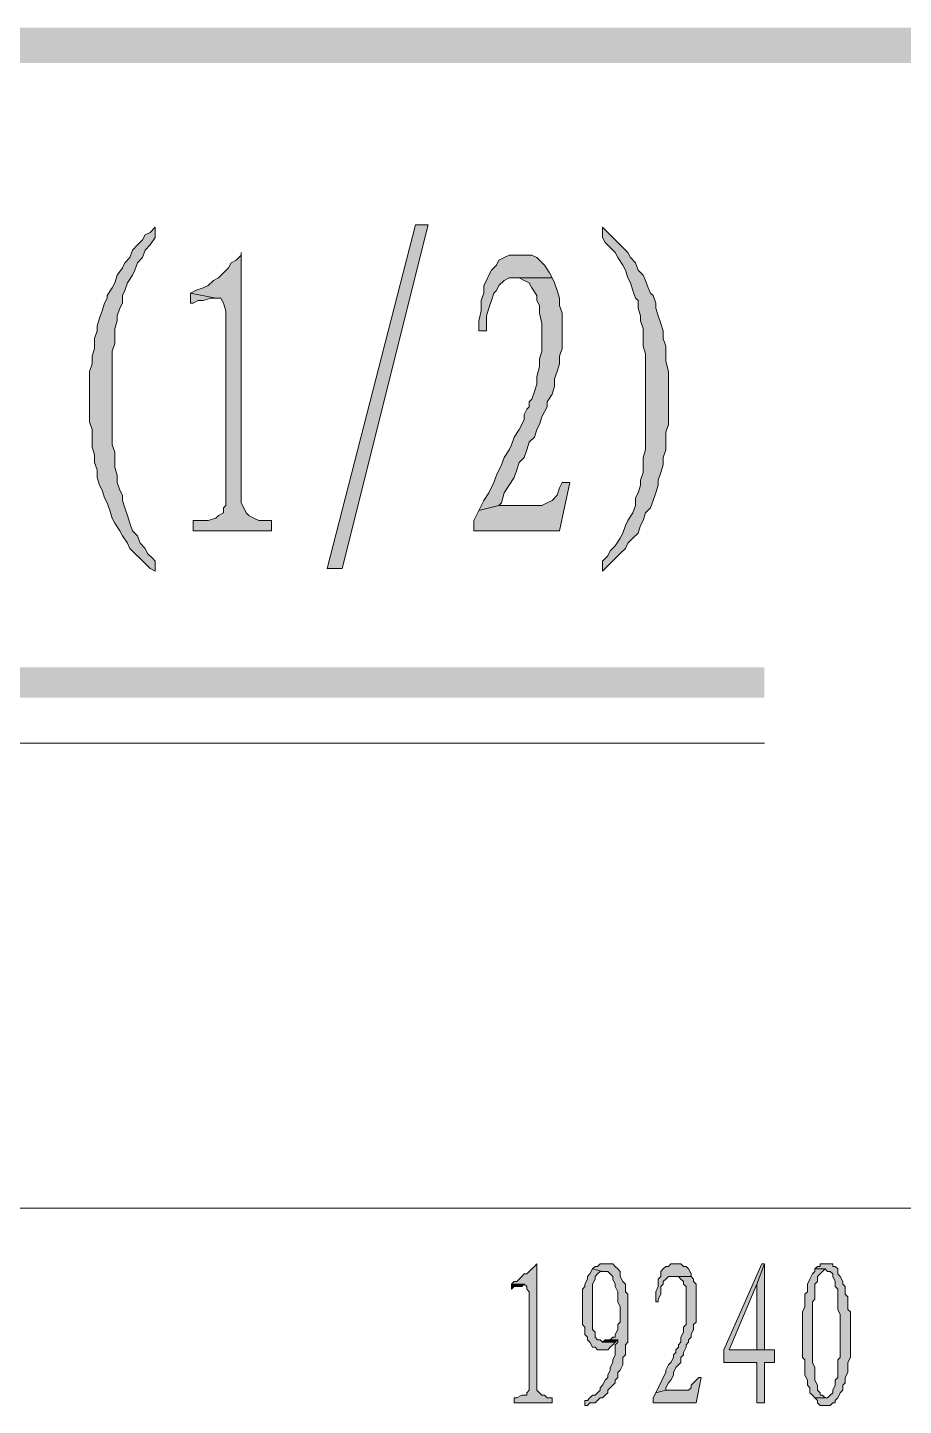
# Model space of a CAD drawing. Header units: millimetres. Extents: x 24 to 410, y 10 to 282.
# Drawn here: x 230.95 to 245.62, y 259.16 to 282.24 of the extents above; entities that cross this region are included whole.
import ezdxf

# ---------------------------------------------------------------- set-up
doc = ezdxf.new("R2010")
doc.units = ezdxf.units.MM

msp = doc.modelspace()

# ---------------------------------------------------------------- hatches: boundary and pattern name
h = msp.add_hatch(color=256)
h.dxf.hatch_style = 2
h.paths.add_polyline_path([(410.379333, 282.236333), (30.395333, 281.643667), (29.802667, 282.236333)])
h = msp.add_hatch(color=256)
h.dxf.hatch_style = 2
h.paths.add_polyline_path([(409.786667, 281.643667), (410.379333, 282.236333), (30.395333, 281.643667)])
h = msp.add_hatch(color=256)
h.dxf.hatch_style = 2
h.paths.add_polyline_path([(233.087333, 278.892), (233.002667, 278.807333), (232.918, 278.765), (232.875667, 278.680333), (232.791, 278.595667), (232.706333, 278.511), (232.664, 278.384), (232.579333, 278.299333), (232.537, 278.214667), (232.452333, 278.087667), (232.41, 277.960667), (232.367667, 277.876), (232.283, 277.749), (232.283, 277.706667), (232.240667, 277.622), (232.198333, 277.495), (232.156, 277.368), (232.113667, 277.241), (232.113667, 277.156333), (232.071333, 277.029333), (232.071333, 276.86), (232.029, 276.733), (232.029, 276.606), (231.986667, 276.479), (231.986667, 276.182667), (231.986667, 276.013333), (231.986667, 275.632333), (232.029, 275.505333), (232.029, 275.209), (232.071333, 275.082), (232.071333, 274.955), (232.113667, 274.828), (232.113667, 274.701), (232.156, 274.574), (232.198333, 274.489333), (232.240667, 274.362333), (232.283, 274.277667), (232.325333, 274.150667), (232.367667, 274.023667), (232.41, 273.939), (232.494667, 273.812), (232.537, 273.727333), (232.621667, 273.600333), (232.664, 273.515667), (232.748667, 273.431), (232.833333, 273.346333), (232.918, 273.261667), (233.002667, 273.177), (233.087333, 273.134667), (233.087333, 273.304), (233.045, 273.346333), (232.960333, 273.431), (232.918, 273.515667), (232.833333, 273.600333), (232.791, 273.727333), (232.706333, 273.812), (232.664, 273.939), (232.621667, 274.066), (232.579333, 274.193), (232.537, 274.32), (232.537, 274.404667), (232.494667, 274.489333), (232.452333, 274.616333), (232.452333, 274.743333), (232.41, 274.870333), (232.41, 275.124333), (232.367667, 275.251333), (232.367667, 276.817667), (232.41, 276.944667), (232.41, 277.198667), (232.452333, 277.325667), (232.452333, 277.410333), (232.494667, 277.537333), (232.537, 277.622), (232.537, 277.749), (232.579333, 277.833667), (232.621667, 277.960667), (232.706333, 278.087667), (232.748667, 278.172333), (232.791, 278.299333), (232.875667, 278.384), (232.918, 278.511), (233.002667, 278.595667), (233.087333, 278.722667)])
h = msp.add_hatch(color=256)
h.dxf.hatch_style = 2
h.paths.add_polyline_path([(237.447667, 278.934333), (237.659333, 278.934333), (236.22, 273.177), (235.966, 273.177)])
h = msp.add_hatch(color=256)
h.dxf.hatch_style = 2
h.paths.add_polyline_path([(240.580333, 278.892), (240.580333, 278.722667), (240.622667, 278.638), (240.707333, 278.553333), (240.792, 278.468667), (240.834333, 278.384), (240.919, 278.257), (240.961333, 278.172333), (241.003667, 278.045333), (241.046, 277.960667), (241.088333, 277.833667), (241.130667, 277.706667), (241.173, 277.664333), (241.173, 277.537333), (241.215333, 277.410333), (241.215333, 277.325667), (241.257667, 277.198667), (241.257667, 276.902333), (241.3, 276.775333), (241.3, 275.928667), (241.3, 275.759333), (241.3, 275.166667), (241.257667, 275.039667), (241.257667, 274.785667), (241.215333, 274.658667), (241.215333, 274.574), (241.173, 274.447), (241.130667, 274.362333), (241.130667, 274.235333), (241.088333, 274.108333), (241.003667, 273.981333), (240.961333, 273.896667), (240.919, 273.769667), (240.876667, 273.685), (240.792, 273.558), (240.707333, 273.473333), (240.665, 273.388667), (240.580333, 273.304), (240.580333, 273.134667), (240.622667, 273.177), (240.707333, 273.261667), (240.792, 273.346333), (240.876667, 273.431), (240.961333, 273.515667), (241.003667, 273.600333), (241.088333, 273.685), (241.173, 273.769667), (241.215333, 273.896667), (241.257667, 273.981333), (241.3, 274.108333), (241.384667, 274.193), (241.427, 274.32), (241.469333, 274.447), (241.511667, 274.574), (241.511667, 274.658667), (241.554, 274.785667), (241.596333, 274.912667), (241.596333, 275.039667), (241.638667, 275.166667), (241.638667, 275.463), (241.681, 275.59), (241.681, 276.479), (241.638667, 276.648333), (241.638667, 276.902333), (241.596333, 277.029333), (241.596333, 277.156333), (241.554, 277.283333), (241.511667, 277.410333), (241.469333, 277.537333), (241.469333, 277.622), (241.427, 277.749), (241.384667, 277.791333), (241.342333, 277.876), (241.3, 278.003), (241.257667, 278.087667), (241.173, 278.172333), (241.130667, 278.299333), (241.046, 278.384), (241.003667, 278.468667), (240.919, 278.553333), (240.834333, 278.638), (240.749667, 278.722667), (240.665, 278.807333)])
h = msp.add_hatch(color=256)
h.dxf.hatch_style = 2
h.paths.add_polyline_path([(234.526667, 278.468667), (234.526667, 278.426333), (234.442, 278.341667), (234.357333, 278.299333), (234.315, 278.214667), (234.230333, 278.13), (234.145667, 278.045333), (234.061, 278.003), (233.976333, 277.918333), (233.891667, 277.876), (233.764667, 277.833667), (233.68, 277.791333), (234.103333, 277.706667), (234.188, 277.706667), (234.230333, 277.622), (234.272667, 277.495), (234.272667, 274.235333), (234.230333, 274.193), (234.230333, 274.108333), (234.145667, 274.066), (234.103333, 274.023667), (233.976333, 273.981333), (233.722333, 273.981333), (233.722333, 273.812), (235.034667, 273.812), (235.034667, 273.981333), (234.823, 273.981333), (234.738333, 274.023667), (234.653667, 274.066), (234.611333, 274.108333), (234.569, 274.193), (234.526667, 274.277667)])
h = msp.add_hatch(color=256)
h.dxf.hatch_style = 2
h.paths.add_polyline_path([(239.225667, 278.426333), (239.014, 278.426333), (238.929333, 278.384), (238.844667, 278.341667), (238.802333, 278.257), (238.717667, 278.172333), (238.675333, 278.087667), (238.633, 278.003), (238.590667, 277.918333), (238.590667, 277.791333), (238.548333, 277.664333), (238.548333, 277.495), (238.506, 277.325667), (238.506, 277.156333), (238.633, 277.156333), (238.633, 277.410333), (238.675333, 277.537333), (238.717667, 277.664333), (238.76, 277.791333), (238.802333, 277.833667), (238.844667, 277.918333), (238.929333, 278.003), (239.014, 278.045333), (239.141, 278.045333), (239.733667, 278.045333), (239.691333, 278.13), (239.606667, 278.257), (239.522, 278.341667), (239.479667, 278.384), (239.395, 278.426333)])
h = msp.add_hatch(color=256)
h.dxf.hatch_style = 2
h.paths.add_polyline_path([(239.733667, 278.045333), (239.141, 278.045333), (239.183333, 278.045333), (239.268, 278.003), (239.352667, 277.960667), (239.395, 277.876), (239.479667, 277.749), (239.479667, 277.664333), (239.522, 277.579667), (239.522, 277.452667), (239.564333, 277.283333), (239.564333, 276.817667), (239.522, 276.690667), (239.522, 276.563667), (239.479667, 276.394333), (239.479667, 276.267333), (239.437333, 276.140333), (239.395, 276.013333), (239.352667, 275.971), (239.352667, 275.886333), (239.310333, 275.844), (239.268, 275.759333), (239.268, 275.674667), (239.225667, 275.59), (239.183333, 275.505333), (239.098667, 275.378333), (239.056333, 275.251333), (239.014, 275.166667), (238.929333, 275.039667), (238.887, 274.912667), (238.802333, 274.743333), (238.76, 274.616333), (238.675333, 274.447), (238.590667, 274.32), (238.506, 274.150667), (238.844667, 274.235333), (238.887, 274.277667), (238.929333, 274.447), (239.014, 274.574), (239.098667, 274.701), (239.141, 274.828), (239.183333, 274.955), (239.268, 275.039667), (239.310333, 275.166667), (239.352667, 275.293667), (239.437333, 275.378333), (239.479667, 275.505333), (239.522, 275.59), (239.564333, 275.717), (239.606667, 275.801667), (239.649, 275.886333), (239.649, 275.971), (239.733667, 276.098), (239.776, 276.225), (239.776, 276.352), (239.818333, 276.479), (239.860667, 276.606), (239.860667, 276.733), (239.903, 276.86), (239.903, 277.452667), (239.860667, 277.579667), (239.860667, 277.706667), (239.818333, 277.833667), (239.776, 277.960667)])
h = msp.add_hatch(color=256)
h.dxf.hatch_style = 2
h.paths.add_polyline_path([(233.68, 277.791333), (233.68, 277.622), (233.722333, 277.622), (233.807, 277.664333), (233.891667, 277.664333), (234.018667, 277.706667), (234.103333, 277.706667)])
h = msp.add_hatch(color=256)
h.dxf.hatch_style = 2
h.paths.add_polyline_path([(240.03, 274.616333), (239.903, 274.616333), (239.860667, 274.531667), (239.818333, 274.404667), (239.733667, 274.32), (239.649, 274.277667), (239.564333, 274.235333), (238.844667, 274.235333), (238.506, 274.150667), (238.421333, 273.981333), (238.421333, 273.812), (239.860667, 273.812)])
h = msp.add_hatch(color=256)
h.dxf.hatch_style = 2
h.paths.add_polyline_path([(198.882, 271.526), (198.882, 271.018), (243.289667, 271.526)])
h = msp.add_hatch(color=256)
h.dxf.hatch_style = 2
h.paths.add_polyline_path([(198.882, 271.018), (243.289667, 271.526), (243.289667, 271.018)])
h = msp.add_hatch(color=256)
h.dxf.hatch_style = 2
h.paths.add_polyline_path([(239.479667, 261.535333), (239.437333, 261.493), (239.395, 261.450667), (239.352667, 261.408333), (239.310333, 261.366), (239.268, 261.366), (239.225667, 261.323667), (239.183333, 261.281333), (239.141, 261.239), (239.098667, 261.239), (239.056333, 261.196667), (239.268, 261.196667), (239.310333, 261.154333), (239.310333, 261.112), (239.352667, 261.069667), (239.352667, 259.418667), (239.310333, 259.376333), (239.310333, 259.334), (239.268, 259.334), (239.225667, 259.334), (239.141, 259.291667), (239.098667, 259.291667), (239.098667, 259.207), (239.733667, 259.207), (239.733667, 259.291667), (239.649, 259.291667), (239.606667, 259.334), (239.564333, 259.334), (239.522, 259.376333), (239.479667, 259.418667)])
h = msp.add_hatch(color=256)
h.dxf.hatch_style = 2
h.paths.add_polyline_path([(240.411, 261.450667), (240.368667, 261.366), (240.326333, 261.323667), (240.326333, 261.281333), (240.284, 261.196667), (240.284, 261.154333), (240.241667, 261.112), (240.241667, 260.519333), (240.284, 260.477), (240.284, 260.35), (240.326333, 260.307667), (240.326333, 260.265333), (240.368667, 260.223), (240.411, 260.138333), (240.453333, 260.138333), (240.495667, 260.096), (240.538, 260.096), (240.622667, 260.096), (240.665, 260.096), (240.707333, 260.138333), (240.749667, 260.180667), (240.792, 260.223), (240.580333, 260.223), (240.538, 260.265333), (240.495667, 260.265333), (240.453333, 260.307667), (240.453333, 260.392333), (240.411, 260.434667), (240.411, 261.196667), (240.453333, 261.281333), (240.453333, 261.323667), (240.495667, 261.366), (240.538, 261.408333), (240.580333, 261.408333)])
h = msp.add_hatch(color=256)
h.dxf.hatch_style = 2
h.paths.add_polyline_path([(240.622667, 261.535333), (240.538, 261.535333), (240.495667, 261.493), (240.453333, 261.493), (240.411, 261.450667), (240.580333, 261.408333), (240.665, 261.408333), (240.707333, 261.366), (240.749667, 261.323667), (240.749667, 261.281333), (240.792, 261.196667), (240.792, 261.154333), (240.834333, 261.069667), (240.834333, 260.900333), (240.876667, 260.815667), (240.876667, 260.561667), (240.834333, 260.519333), (240.834333, 260.477), (240.834333, 260.434667), (240.792, 260.35), (240.792, 260.307667), (240.749667, 260.307667), (240.707333, 260.265333), (240.834333, 260.265333), (240.834333, 260.223), (240.792, 260.180667), (240.792, 260.011333), (240.749667, 259.926667), (240.749667, 259.884333), (240.707333, 259.799667), (240.707333, 259.757333), (240.665, 259.672667), (240.665, 259.630333), (240.622667, 259.588), (240.580333, 259.503333), (240.538, 259.461), (240.538, 259.418667), (240.495667, 259.376333), (240.453333, 259.334), (240.411, 259.334), (240.368667, 259.291667), (240.326333, 259.249333), (240.284, 259.249333), (240.284, 259.164667), (240.326333, 259.164667), (240.368667, 259.207), (240.453333, 259.207), (240.495667, 259.249333), (240.538, 259.291667), (240.580333, 259.291667), (240.622667, 259.334), (240.665, 259.376333), (240.665, 259.418667), (240.707333, 259.461), (240.749667, 259.503333), (240.792, 259.545667), (240.792, 259.588), (240.834333, 259.630333), (240.834333, 259.715), (240.876667, 259.757333), (240.919, 259.842), (240.919, 259.969), (240.961333, 260.011333), (240.961333, 260.180667), (241.003667, 260.223), (241.003667, 261.027333), (240.961333, 261.069667), (240.961333, 261.196667), (240.919, 261.239), (240.876667, 261.323667), (240.876667, 261.408333), (240.834333, 261.450667), (240.792, 261.493), (240.749667, 261.535333)])
h = msp.add_hatch(color=256)
h.dxf.hatch_style = 2
h.paths.add_polyline_path([(241.850333, 261.535333), (241.723333, 261.535333), (241.681, 261.493), (241.638667, 261.493), (241.596333, 261.450667), (241.554, 261.408333), (241.554, 261.323667), (241.511667, 261.281333), (241.511667, 261.154333), (241.469333, 261.069667), (241.469333, 260.900333), (241.511667, 260.900333), (241.511667, 260.942667), (241.554, 261.027333), (241.554, 261.154333), (241.596333, 261.196667), (241.596333, 261.239), (241.638667, 261.281333), (241.681, 261.323667), (241.723333, 261.323667), (241.765667, 261.323667), (242.062, 261.323667), (242.062, 261.366), (242.019667, 261.450667), (241.977333, 261.493), (241.935, 261.493), (241.892667, 261.535333)])
h = msp.add_hatch(color=256)
h.dxf.hatch_style = 2
h.paths.add_polyline_path([(243.289667, 261.535333), (243.247333, 261.535333), (242.612333, 260.096), (242.612333, 259.884333), (243.162667, 259.884333), (243.162667, 259.207), (243.289667, 259.207), (243.289667, 259.884333), (243.459, 259.884333), (243.459, 260.096), (243.289667, 260.096), (242.697, 260.096), (243.162667, 261.196667)])
h = msp.add_hatch(color=256)
h.dxf.hatch_style = 2
h.paths.add_polyline_path([(243.289667, 261.535333), (243.162667, 261.196667), (243.162667, 260.096), (242.697, 260.096), (243.289667, 260.096)])
h = msp.add_hatch(color=256)
h.dxf.hatch_style = 2
h.paths.add_polyline_path([(244.136333, 261.450667), (244.136333, 261.408333), (244.094, 261.366), (244.051667, 261.281333), (244.009333, 261.196667), (244.009333, 261.069667), (243.967, 261.027333), (243.967, 260.815667), (243.924667, 260.731), (243.924667, 259.969), (243.967, 259.926667), (243.967, 259.757333), (243.967, 259.715), (243.967, 259.672667), (244.009333, 259.588), (244.009333, 259.503333), (244.051667, 259.461), (244.051667, 259.376333), (244.094, 259.334), (244.136333, 259.291667), (244.305667, 259.291667), (244.263333, 259.334), (244.221, 259.334), (244.221, 259.376333), (244.178667, 259.418667), (244.178667, 259.503333), (244.136333, 259.588), (244.136333, 259.799667), (244.094, 259.884333), (244.094, 260.900333), (244.136333, 260.942667), (244.136333, 261.196667), (244.178667, 261.239), (244.178667, 261.323667), (244.221, 261.366), (244.263333, 261.408333), (244.305667, 261.450667)])
h = msp.add_hatch(color=256)
h.dxf.hatch_style = 2
h.paths.add_polyline_path([(244.305667, 261.535333), (244.221, 261.535333), (244.221, 261.493), (244.178667, 261.493), (244.136333, 261.450667), (244.305667, 261.450667), (244.348, 261.408333), (244.390333, 261.408333), (244.432667, 261.366), (244.432667, 261.323667), (244.475, 261.239), (244.475, 261.154333), (244.517333, 261.112), (244.517333, 260.773333), (244.559667, 260.688667), (244.559667, 260.35), (244.559667, 259.969), (244.517333, 259.926667), (244.517333, 259.630333), (244.475, 259.588), (244.475, 259.503333), (244.432667, 259.418667), (244.432667, 259.376333), (244.390333, 259.334), (244.348, 259.291667), (244.136333, 259.291667), (244.178667, 259.249333), (244.178667, 259.207), (244.221, 259.164667), (244.390333, 259.164667), (244.432667, 259.207), (244.475, 259.207), (244.475, 259.249333), (244.517333, 259.291667), (244.559667, 259.376333), (244.602, 259.418667), (244.602, 259.503333), (244.644333, 259.545667), (244.644333, 259.630333), (244.686667, 259.715), (244.686667, 259.884333), (244.729, 259.969), (244.729, 260.731), (244.686667, 260.773333), (244.686667, 260.985), (244.644333, 261.027333), (244.644333, 261.154333), (244.602, 261.196667), (244.602, 261.239), (244.559667, 261.323667), (244.517333, 261.366), (244.517333, 261.450667), (244.475, 261.493), (244.432667, 261.493), (244.432667, 261.535333)])
h = msp.add_hatch(color=256)
h.dxf.hatch_style = 2
h.paths.add_polyline_path([(239.056333, 261.196667), (239.056333, 261.112), (239.098667, 261.154333), (239.225667, 261.154333), (239.268, 261.196667)])
h = msp.add_hatch(color=256)
h.dxf.hatch_style = 2
h.paths.add_polyline_path([(242.062, 261.323667), (241.765667, 261.323667), (241.808, 261.323667), (241.850333, 261.323667), (241.892667, 261.281333), (241.935, 261.239), (241.935, 261.196667), (241.977333, 261.154333), (241.977333, 260.519333), (241.935, 260.477), (241.935, 260.392333), (241.892667, 260.307667), (241.892667, 260.223), (241.850333, 260.180667), (241.850333, 260.138333), (241.808, 260.096), (241.808, 260.053667), (241.765667, 260.011333), (241.765667, 259.969), (241.723333, 259.884333), (241.681, 259.842), (241.638667, 259.757333), (241.638667, 259.715), (241.596333, 259.630333), (241.554, 259.545667), (241.511667, 259.461), (241.469333, 259.376333), (241.638667, 259.418667), (241.638667, 259.461), (241.681, 259.545667), (241.723333, 259.588), (241.765667, 259.672667), (241.765667, 259.715), (241.808, 259.799667), (241.850333, 259.842), (241.892667, 259.884333), (241.892667, 259.969), (241.935, 260.011333), (241.935, 260.053667), (241.977333, 260.138333), (241.977333, 260.180667), (242.019667, 260.223), (242.019667, 260.265333), (242.062, 260.307667), (242.062, 260.35), (242.104333, 260.434667), (242.104333, 260.519333), (242.146667, 260.561667), (242.146667, 261.196667), (242.104333, 261.239), (242.104333, 261.281333)])
h = msp.add_hatch(color=256)
h.dxf.hatch_style = 2
h.paths.add_polyline_path([(240.707333, 260.265333), (240.622667, 260.265333), (240.580333, 260.223), (240.792, 260.223), (240.834333, 260.265333)])
h = msp.add_hatch(color=256)
h.dxf.hatch_style = 2
h.paths.add_polyline_path([(242.231333, 259.630333), (242.189, 259.630333), (242.146667, 259.588), (242.104333, 259.545667), (242.062, 259.503333), (242.062, 259.461), (242.019667, 259.418667), (241.638667, 259.418667), (241.469333, 259.376333), (241.427, 259.291667), (241.427, 259.207), (242.146667, 259.207)])

# ---------------------------------------------------------------- linework, layer by layer
at = {"lineweight": 0}
for points in [[(233.087333, 278.892), (233.002667, 278.807333), (232.918, 278.765), (232.875667, 278.680333), (232.791, 278.595667), (232.706333, 278.511), (232.664, 278.384), (232.579333, 278.299333), (232.537, 278.214667), (232.452333, 278.087667), (232.41, 277.960667), (232.367667, 277.876), (232.283, 277.749), (232.283, 277.706667), (232.240667, 277.622), (232.198333, 277.495), (232.156, 277.368), (232.113667, 277.241), (232.113667, 277.156333), (232.071333, 277.029333), (232.071333, 276.86), (232.029, 276.733), (232.029, 276.606), (231.986667, 276.479), (231.986667, 276.182667), (231.986667, 276.013333), (231.986667, 275.632333), (232.029, 275.505333), (232.029, 275.209), (232.071333, 275.082), (232.071333, 274.955), (232.113667, 274.828), (232.113667, 274.701), (232.156, 274.574), (232.198333, 274.489333), (232.240667, 274.362333), (232.283, 274.277667), (232.325333, 274.150667), (232.367667, 274.023667), (232.41, 273.939), (232.494667, 273.812), (232.537, 273.727333), (232.621667, 273.600333), (232.664, 273.515667), (232.748667, 273.431), (232.833333, 273.346333), (232.918, 273.261667), (233.002667, 273.177), (233.087333, 273.134667), (233.087333, 273.304), (233.045, 273.346333), (232.960333, 273.431), (232.918, 273.515667), (232.833333, 273.600333), (232.791, 273.727333), (232.706333, 273.812), (232.664, 273.939), (232.621667, 274.066), (232.579333, 274.193), (232.537, 274.32), (232.537, 274.404667), (232.494667, 274.489333), (232.452333, 274.616333), (232.452333, 274.743333), (232.41, 274.870333), (232.41, 275.124333), (232.367667, 275.251333), (232.367667, 276.817667), (232.41, 276.944667), (232.41, 277.198667), (232.452333, 277.325667), (232.452333, 277.410333), (232.494667, 277.537333), (232.537, 277.622), (232.537, 277.749), (232.579333, 277.833667), (232.621667, 277.960667), (232.706333, 278.087667), (232.748667, 278.172333), (232.791, 278.299333), (232.875667, 278.384), (232.918, 278.511), (233.002667, 278.595667), (233.087333, 278.722667)], [(237.447667, 278.934333), (237.659333, 278.934333), (236.22, 273.177), (235.966, 273.177)], [(240.580333, 278.892), (240.580333, 278.722667), (240.622667, 278.638), (240.707333, 278.553333), (240.792, 278.468667), (240.834333, 278.384), (240.919, 278.257), (240.961333, 278.172333), (241.003667, 278.045333), (241.046, 277.960667), (241.088333, 277.833667), (241.130667, 277.706667), (241.173, 277.664333), (241.173, 277.537333), (241.215333, 277.410333), (241.215333, 277.325667), (241.257667, 277.198667), (241.257667, 276.902333), (241.3, 276.775333), (241.3, 275.928667), (241.3, 275.759333), (241.3, 275.166667), (241.257667, 275.039667), (241.257667, 274.785667), (241.215333, 274.658667), (241.215333, 274.574), (241.173, 274.447), (241.130667, 274.362333), (241.130667, 274.235333), (241.088333, 274.108333), (241.003667, 273.981333), (240.961333, 273.896667), (240.919, 273.769667), (240.876667, 273.685), (240.792, 273.558), (240.707333, 273.473333), (240.665, 273.388667), (240.580333, 273.304), (240.580333, 273.134667), (240.622667, 273.177), (240.707333, 273.261667), (240.792, 273.346333), (240.876667, 273.431), (240.961333, 273.515667), (241.003667, 273.600333), (241.088333, 273.685), (241.173, 273.769667), (241.215333, 273.896667), (241.257667, 273.981333), (241.3, 274.108333), (241.384667, 274.193), (241.427, 274.32), (241.469333, 274.447), (241.511667, 274.574), (241.511667, 274.658667), (241.554, 274.785667), (241.596333, 274.912667), (241.596333, 275.039667), (241.638667, 275.166667), (241.638667, 275.463), (241.681, 275.59), (241.681, 276.479), (241.638667, 276.648333), (241.638667, 276.902333), (241.596333, 277.029333), (241.596333, 277.156333), (241.554, 277.283333), (241.511667, 277.410333), (241.469333, 277.537333), (241.469333, 277.622), (241.427, 277.749), (241.384667, 277.791333), (241.342333, 277.876), (241.3, 278.003), (241.257667, 278.087667), (241.173, 278.172333), (241.130667, 278.299333), (241.046, 278.384), (241.003667, 278.468667), (240.919, 278.553333), (240.834333, 278.638), (240.749667, 278.722667), (240.665, 278.807333)], [(234.526667, 278.468667), (234.526667, 278.426333), (234.442, 278.341667), (234.357333, 278.299333), (234.315, 278.214667), (234.230333, 278.13), (234.145667, 278.045333), (234.061, 278.003), (233.976333, 277.918333), (233.891667, 277.876), (233.764667, 277.833667), (233.68, 277.791333), (234.103333, 277.706667), (234.188, 277.706667), (234.230333, 277.622), (234.272667, 277.495), (234.272667, 274.235333), (234.230333, 274.193), (234.230333, 274.108333), (234.145667, 274.066), (234.103333, 274.023667), (233.976333, 273.981333), (233.722333, 273.981333), (233.722333, 273.812), (235.034667, 273.812), (235.034667, 273.981333), (234.823, 273.981333), (234.738333, 274.023667), (234.653667, 274.066), (234.611333, 274.108333), (234.569, 274.193), (234.526667, 274.277667)], [(239.225667, 278.426333), (239.014, 278.426333), (238.929333, 278.384), (238.844667, 278.341667), (238.802333, 278.257), (238.717667, 278.172333), (238.675333, 278.087667), (238.633, 278.003), (238.590667, 277.918333), (238.590667, 277.791333), (238.548333, 277.664333), (238.548333, 277.495), (238.506, 277.325667), (238.506, 277.156333), (238.633, 277.156333), (238.633, 277.410333), (238.675333, 277.537333), (238.717667, 277.664333), (238.76, 277.791333), (238.802333, 277.833667), (238.844667, 277.918333), (238.929333, 278.003), (239.014, 278.045333), (239.141, 278.045333), (239.733667, 278.045333), (239.691333, 278.13), (239.606667, 278.257), (239.522, 278.341667), (239.479667, 278.384), (239.395, 278.426333)], [(239.733667, 278.045333), (239.141, 278.045333), (239.183333, 278.045333), (239.268, 278.003), (239.352667, 277.960667), (239.395, 277.876), (239.479667, 277.749), (239.479667, 277.664333), (239.522, 277.579667), (239.522, 277.452667), (239.564333, 277.283333), (239.564333, 276.817667), (239.522, 276.690667), (239.522, 276.563667), (239.479667, 276.394333), (239.479667, 276.267333), (239.437333, 276.140333), (239.395, 276.013333), (239.352667, 275.971), (239.352667, 275.886333), (239.310333, 275.844), (239.268, 275.759333), (239.268, 275.674667), (239.225667, 275.59), (239.183333, 275.505333), (239.098667, 275.378333), (239.056333, 275.251333), (239.014, 275.166667), (238.929333, 275.039667), (238.887, 274.912667), (238.802333, 274.743333), (238.76, 274.616333), (238.675333, 274.447), (238.590667, 274.32), (238.506, 274.150667), (238.844667, 274.235333), (238.887, 274.277667), (238.929333, 274.447), (239.014, 274.574), (239.098667, 274.701), (239.141, 274.828), (239.183333, 274.955), (239.268, 275.039667), (239.310333, 275.166667), (239.352667, 275.293667), (239.437333, 275.378333), (239.479667, 275.505333), (239.522, 275.59), (239.564333, 275.717), (239.606667, 275.801667), (239.649, 275.886333), (239.649, 275.971), (239.733667, 276.098), (239.776, 276.225), (239.776, 276.352), (239.818333, 276.479), (239.860667, 276.606), (239.860667, 276.733), (239.903, 276.86), (239.903, 277.452667), (239.860667, 277.579667), (239.860667, 277.706667), (239.818333, 277.833667), (239.776, 277.960667)], [(233.68, 277.791333), (233.68, 277.622), (233.722333, 277.622), (233.807, 277.664333), (233.891667, 277.664333), (234.018667, 277.706667), (234.103333, 277.706667)], [(240.03, 274.616333), (239.903, 274.616333), (239.860667, 274.531667), (239.818333, 274.404667), (239.733667, 274.32), (239.649, 274.277667), (239.564333, 274.235333), (238.844667, 274.235333), (238.506, 274.150667), (238.421333, 273.981333), (238.421333, 273.812), (239.860667, 273.812)], [(239.479667, 261.535333), (239.437333, 261.493), (239.395, 261.450667), (239.352667, 261.408333), (239.310333, 261.366), (239.268, 261.366), (239.225667, 261.323667), (239.183333, 261.281333), (239.141, 261.239), (239.098667, 261.239), (239.056333, 261.196667), (239.268, 261.196667), (239.310333, 261.154333), (239.310333, 261.112), (239.352667, 261.069667), (239.352667, 259.418667), (239.310333, 259.376333), (239.310333, 259.334), (239.268, 259.334), (239.225667, 259.334), (239.141, 259.291667), (239.098667, 259.291667), (239.098667, 259.207), (239.733667, 259.207), (239.733667, 259.291667), (239.649, 259.291667), (239.606667, 259.334), (239.564333, 259.334), (239.522, 259.376333), (239.479667, 259.418667)], [(240.411, 261.450667), (240.368667, 261.366), (240.326333, 261.323667), (240.326333, 261.281333), (240.284, 261.196667), (240.284, 261.154333), (240.241667, 261.112), (240.241667, 260.519333), (240.284, 260.477), (240.284, 260.35), (240.326333, 260.307667), (240.326333, 260.265333), (240.368667, 260.223), (240.411, 260.138333), (240.453333, 260.138333), (240.495667, 260.096), (240.538, 260.096), (240.622667, 260.096), (240.665, 260.096), (240.707333, 260.138333), (240.749667, 260.180667), (240.792, 260.223), (240.580333, 260.223), (240.538, 260.265333), (240.495667, 260.265333), (240.453333, 260.307667), (240.453333, 260.392333), (240.411, 260.434667), (240.411, 261.196667), (240.453333, 261.281333), (240.453333, 261.323667), (240.495667, 261.366), (240.538, 261.408333), (240.580333, 261.408333)], [(240.622667, 261.535333), (240.538, 261.535333), (240.495667, 261.493), (240.453333, 261.493), (240.411, 261.450667), (240.580333, 261.408333), (240.665, 261.408333), (240.707333, 261.366), (240.749667, 261.323667), (240.749667, 261.281333), (240.792, 261.196667), (240.792, 261.154333), (240.834333, 261.069667), (240.834333, 260.900333), (240.876667, 260.815667), (240.876667, 260.561667), (240.834333, 260.519333), (240.834333, 260.477), (240.834333, 260.434667), (240.792, 260.35), (240.792, 260.307667), (240.749667, 260.307667), (240.707333, 260.265333), (240.834333, 260.265333), (240.834333, 260.223), (240.792, 260.180667), (240.792, 260.011333), (240.749667, 259.926667), (240.749667, 259.884333), (240.707333, 259.799667), (240.707333, 259.757333), (240.665, 259.672667), (240.665, 259.630333), (240.622667, 259.588), (240.580333, 259.503333), (240.538, 259.461), (240.538, 259.418667), (240.495667, 259.376333), (240.453333, 259.334), (240.411, 259.334), (240.368667, 259.291667), (240.326333, 259.249333), (240.284, 259.249333), (240.284, 259.164667), (240.326333, 259.164667), (240.368667, 259.207), (240.453333, 259.207), (240.495667, 259.249333), (240.538, 259.291667), (240.580333, 259.291667), (240.622667, 259.334), (240.665, 259.376333), (240.665, 259.418667), (240.707333, 259.461), (240.749667, 259.503333), (240.792, 259.545667), (240.792, 259.588), (240.834333, 259.630333), (240.834333, 259.715), (240.876667, 259.757333), (240.919, 259.842), (240.919, 259.969), (240.961333, 260.011333), (240.961333, 260.180667), (241.003667, 260.223), (241.003667, 261.027333), (240.961333, 261.069667), (240.961333, 261.196667), (240.919, 261.239), (240.876667, 261.323667), (240.876667, 261.408333), (240.834333, 261.450667), (240.792, 261.493), (240.749667, 261.535333)], [(241.850333, 261.535333), (241.723333, 261.535333), (241.681, 261.493), (241.638667, 261.493), (241.596333, 261.450667), (241.554, 261.408333), (241.554, 261.323667), (241.511667, 261.281333), (241.511667, 261.154333), (241.469333, 261.069667), (241.469333, 260.900333), (241.511667, 260.900333), (241.511667, 260.942667), (241.554, 261.027333), (241.554, 261.154333), (241.596333, 261.196667), (241.596333, 261.239), (241.638667, 261.281333), (241.681, 261.323667), (241.723333, 261.323667), (241.765667, 261.323667), (242.062, 261.323667), (242.062, 261.366), (242.019667, 261.450667), (241.977333, 261.493), (241.935, 261.493), (241.892667, 261.535333)], [(243.289667, 261.535333), (243.247333, 261.535333), (242.612333, 260.096), (242.612333, 259.884333), (243.162667, 259.884333), (243.162667, 259.207), (243.289667, 259.207), (243.289667, 259.884333), (243.459, 259.884333), (243.459, 260.096), (243.289667, 260.096), (242.697, 260.096), (243.162667, 261.196667)], [(243.289667, 261.535333), (243.162667, 261.196667), (243.162667, 260.096), (242.697, 260.096), (243.289667, 260.096)], [(244.136333, 261.450667), (244.136333, 261.408333), (244.094, 261.366), (244.051667, 261.281333), (244.009333, 261.196667), (244.009333, 261.069667), (243.967, 261.027333), (243.967, 260.815667), (243.924667, 260.731), (243.924667, 259.969), (243.967, 259.926667), (243.967, 259.757333), (243.967, 259.715), (243.967, 259.672667), (244.009333, 259.588), (244.009333, 259.503333), (244.051667, 259.461), (244.051667, 259.376333), (244.094, 259.334), (244.136333, 259.291667), (244.305667, 259.291667), (244.263333, 259.334), (244.221, 259.334), (244.221, 259.376333), (244.178667, 259.418667), (244.178667, 259.503333), (244.136333, 259.588), (244.136333, 259.799667), (244.094, 259.884333), (244.094, 260.900333), (244.136333, 260.942667), (244.136333, 261.196667), (244.178667, 261.239), (244.178667, 261.323667), (244.221, 261.366), (244.263333, 261.408333), (244.305667, 261.450667)], [(244.305667, 261.535333), (244.221, 261.535333), (244.221, 261.493), (244.178667, 261.493), (244.136333, 261.450667), (244.305667, 261.450667), (244.348, 261.408333), (244.390333, 261.408333), (244.432667, 261.366), (244.432667, 261.323667), (244.475, 261.239), (244.475, 261.154333), (244.517333, 261.112), (244.517333, 260.773333), (244.559667, 260.688667), (244.559667, 260.35), (244.559667, 259.969), (244.517333, 259.926667), (244.517333, 259.630333), (244.475, 259.588), (244.475, 259.503333), (244.432667, 259.418667), (244.432667, 259.376333), (244.390333, 259.334), (244.348, 259.291667), (244.136333, 259.291667), (244.178667, 259.249333), (244.178667, 259.207), (244.221, 259.164667), (244.390333, 259.164667), (244.432667, 259.207), (244.475, 259.207), (244.475, 259.249333), (244.517333, 259.291667), (244.559667, 259.376333), (244.602, 259.418667), (244.602, 259.503333), (244.644333, 259.545667), (244.644333, 259.630333), (244.686667, 259.715), (244.686667, 259.884333), (244.729, 259.969), (244.729, 260.731), (244.686667, 260.773333), (244.686667, 260.985), (244.644333, 261.027333), (244.644333, 261.154333), (244.602, 261.196667), (244.602, 261.239), (244.559667, 261.323667), (244.517333, 261.366), (244.517333, 261.450667), (244.475, 261.493), (244.432667, 261.493), (244.432667, 261.535333)], [(239.056333, 261.196667), (239.056333, 261.112), (239.098667, 261.154333), (239.225667, 261.154333), (239.268, 261.196667)], [(242.062, 261.323667), (241.765667, 261.323667), (241.808, 261.323667), (241.850333, 261.323667), (241.892667, 261.281333), (241.935, 261.239), (241.935, 261.196667), (241.977333, 261.154333), (241.977333, 260.519333), (241.935, 260.477), (241.935, 260.392333), (241.892667, 260.307667), (241.892667, 260.223), (241.850333, 260.180667), (241.850333, 260.138333), (241.808, 260.096), (241.808, 260.053667), (241.765667, 260.011333), (241.765667, 259.969), (241.723333, 259.884333), (241.681, 259.842), (241.638667, 259.757333), (241.638667, 259.715), (241.596333, 259.630333), (241.554, 259.545667), (241.511667, 259.461), (241.469333, 259.376333), (241.638667, 259.418667), (241.638667, 259.461), (241.681, 259.545667), (241.723333, 259.588), (241.765667, 259.672667), (241.765667, 259.715), (241.808, 259.799667), (241.850333, 259.842), (241.892667, 259.884333), (241.892667, 259.969), (241.935, 260.011333), (241.935, 260.053667), (241.977333, 260.138333), (241.977333, 260.180667), (242.019667, 260.223), (242.019667, 260.265333), (242.062, 260.307667), (242.062, 260.35), (242.104333, 260.434667), (242.104333, 260.519333), (242.146667, 260.561667), (242.146667, 261.196667), (242.104333, 261.239), (242.104333, 261.281333)], [(240.707333, 260.265333), (240.622667, 260.265333), (240.580333, 260.223), (240.792, 260.223), (240.834333, 260.265333)], [(242.231333, 259.630333), (242.189, 259.630333), (242.146667, 259.588), (242.104333, 259.545667), (242.062, 259.503333), (242.062, 259.461), (242.019667, 259.418667), (241.638667, 259.418667), (241.469333, 259.376333), (241.427, 259.291667), (241.427, 259.207), (242.146667, 259.207)]]:
    msp.add_lwpolyline(points, close=True, dxfattribs=at)
for points in [[(198.882, 270.256), (243.289667, 270.256)], [(394.377333, 262.466667), (39.751, 262.466667)]]:
    msp.add_lwpolyline(points, dxfattribs=at)

doc.saveas('drawing.dxf')
